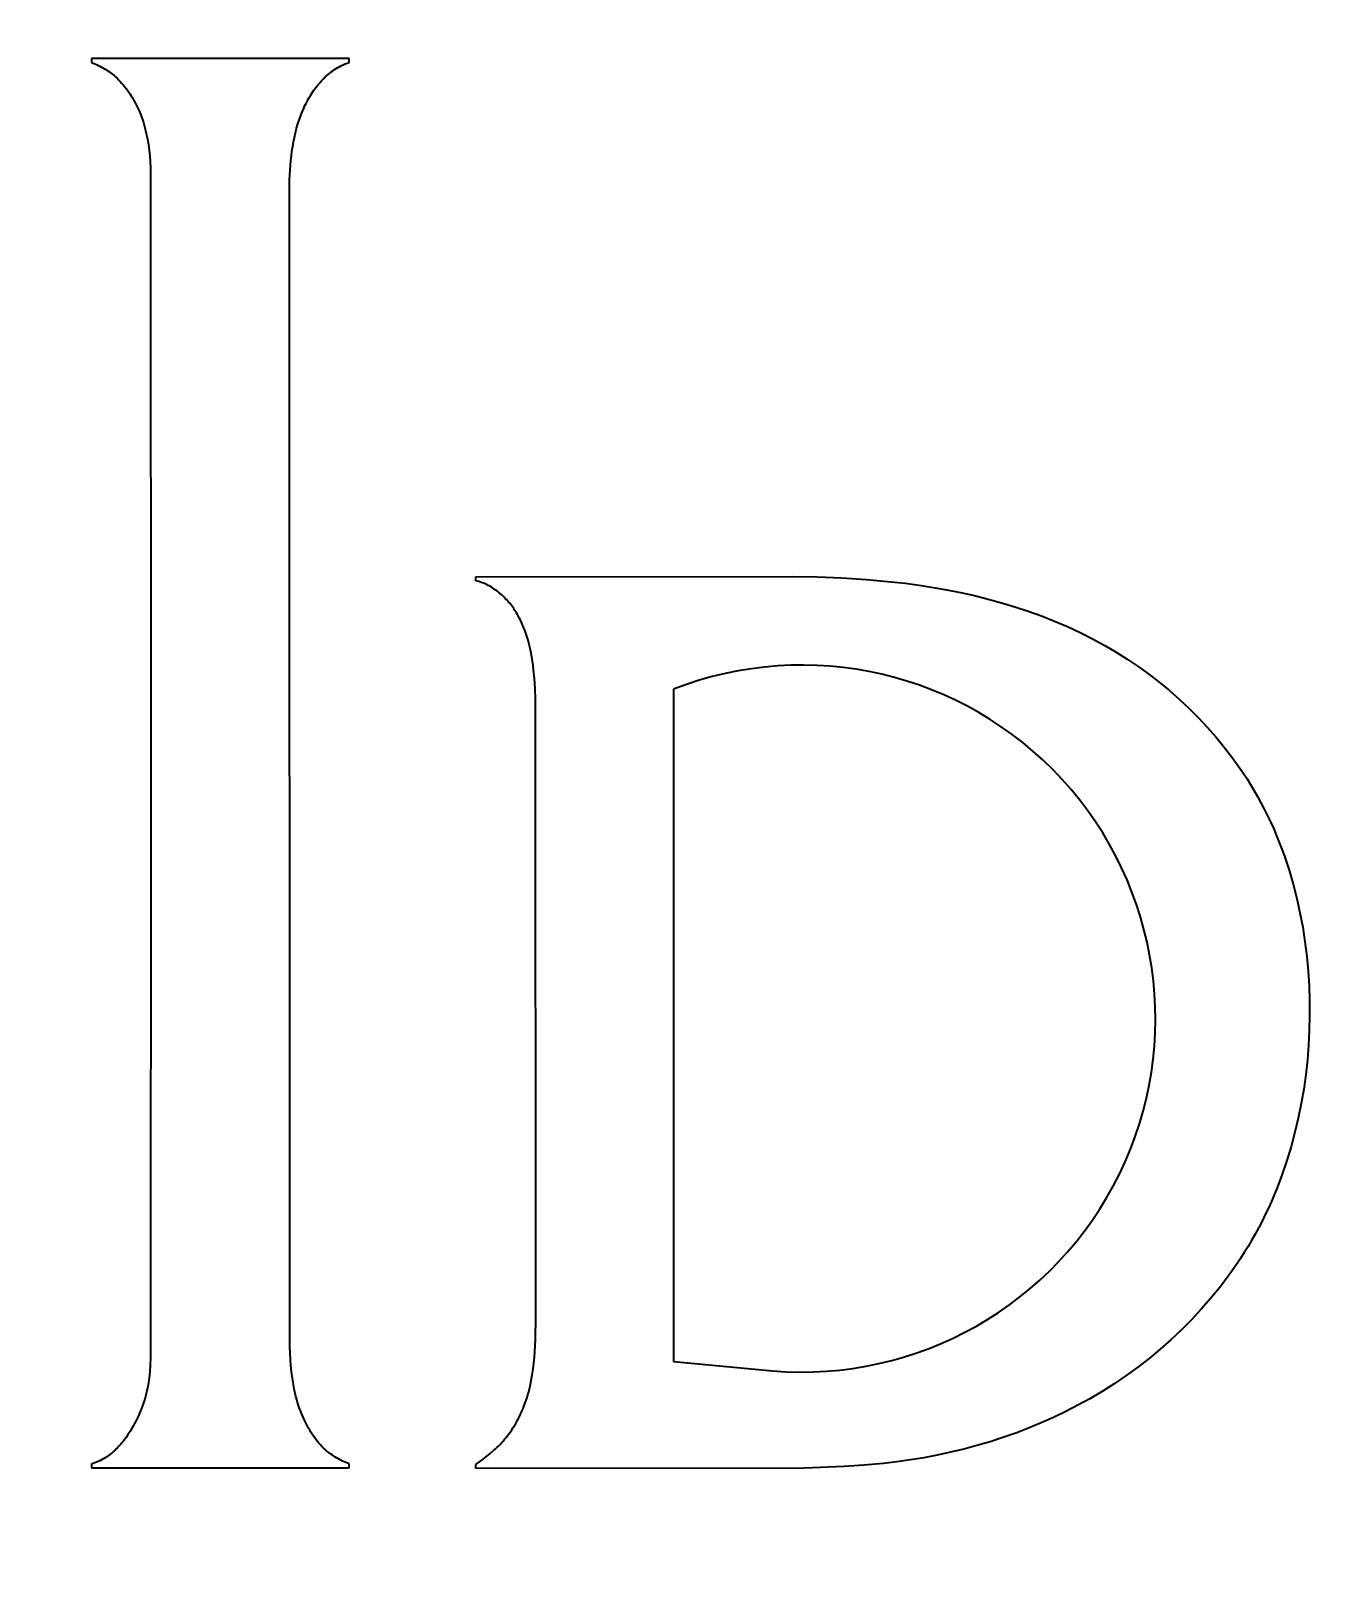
# Model space of a CAD drawing. Header units: millimetres. Extents: x 28 to 2369, y -329 to 1679.
# Drawn here: x 1223.85 to 1230.27, y 1231.45 to 1239.13 of the extents above; entities that cross this region are included whole.
import ezdxf

# ---------------------------------------------------------------- set-up
doc = ezdxf.new("R2010")
doc.units = ezdxf.units.MM
doc.layers.get('Defpoints').update_dxf_attribs({"linetype": 'CONTINUOUS'})
doc.layers.add('1LINE', color=7, linetype='CONTINUOUS')
doc.styles.add('Annotative', font='malgun.ttf')
doc.dimstyles.new('WOO', dxfattribs={"dimtxt": 20, "dimasz": 2, "dimexe": 1.25, "dimexo": 0.3, "dimgap": 1, "dimtad": 1, "dimdec": 1, "dimzin": 1, "dimdsep": 46, "dimtxsty": 'Annotative', "dimcen": 0, "dimclrd": 1, "dimclre": 1, "dimclrt": 2, "dimadec": 0, "dimazin": 0, "dimtfac": 1, "dimtdec": 1, "dimtofl": 0, "dimtmove": 0, "dimatfit": 3, "dimfxl": 0, "dimarcsym": 0})

# ---------------------------------------------------------------- blocks, each defined once
blk = doc.blocks.new('*D9')
at = {"layer": '1LINE', "color": 1, "lineweight": -2}
for p, q in [((1395.0243, 1383.2463), (1515.2561, 1383.2463)), ((1514.0061, 1381.2463), (1514.0061, 846.6834)), ((1225.0759, 844.6834), (1515.2561, 844.6834))]:
    blk.add_line(p, q, dxfattribs=at)
at = {"layer": '1LINE', "color": 1}
for points in [[(1513.6728, 1381.2463), (1514.3394, 1381.2463), (1514.0061, 1383.2463)], [(1513.6728, 846.6834), (1514.3394, 846.6834), (1514.0061, 844.6834)]]:
    blk.add_solid(points, dxfattribs=at)
at = {"layer": 'Defpoints', "color": 0}
for p in [(1394.7243, 1383.2463), (1224.7759, 844.6834), (1514.0061, 844.6834)]:
    blk.add_point(p, dxfattribs=at)
at = {"layer": '1LINE', "color": 2, "insert": (1502.6732, 1113.9649), "char_height": 20, "attachment_point": 5, "rotation": 90, "style": 'Annotative'}
blk.add_mtext('537', dxfattribs=at)

msp = doc.modelspace()

# ---------------------------------------------------------------- linework, layer by layer
at = {"layer": '1LINE'}
for p, q in [((1225.416, 1238.9985), (1224.1466, 1238.9985)), ((1224.1466, 1238.9985), (1224.1466, 1238.9785)), ((1224.1466, 1238.9785), (1224.1637, 1238.9714)), ((1224.1637, 1238.9714), (1224.172, 1238.9677)), ((1224.172, 1238.9677), (1224.18, 1238.9639)), ((1224.18, 1238.9639), (1224.1879, 1238.96)), ((1224.1879, 1238.96), (1224.1956, 1238.9561)), ((1224.1956, 1238.9561), (1224.2032, 1238.952)), ((1224.2032, 1238.952), (1224.2105, 1238.9477)), ((1224.2105, 1238.9477), (1224.2178, 1238.9434)), ((1224.2178, 1238.9434), (1224.2248, 1238.9389)), ((1224.2248, 1238.9389), (1224.2318, 1238.9342)), ((1224.2318, 1238.9342), (1224.2386, 1238.9294)), ((1224.2386, 1238.9294), (1224.2453, 1238.9244)), ((1224.2453, 1238.9244), (1224.2519, 1238.9192)), ((1225.313, 1238.92), (1225.3205, 1238.9262)), ((1225.3205, 1238.9262), (1225.3283, 1238.9322)), ((1225.3283, 1238.9322), (1225.3362, 1238.938)), ((1225.3362, 1238.938), (1225.3443, 1238.9435)), ((1225.3443, 1238.9435), (1225.3526, 1238.9488)), ((1225.3526, 1238.9488), (1225.3611, 1238.9538)), ((1225.3611, 1238.9538), (1225.3698, 1238.9586)), ((1225.3698, 1238.9586), (1225.3786, 1238.9631)), ((1225.3786, 1238.9631), (1225.3877, 1238.9674)), ((1225.3877, 1238.9674), (1225.3969, 1238.9714)), ((1225.3969, 1238.9714), (1225.4064, 1238.9751)), ((1225.4064, 1238.9751), (1225.416, 1238.9785)), ((1225.416, 1238.9785), (1225.416, 1238.9985)), ((1224.2519, 1238.9192), (1224.2584, 1238.9139)), ((1224.2584, 1238.9139), (1224.2647, 1238.9083)), ((1224.2647, 1238.9083), (1224.2727, 1238.901)), ((1224.2727, 1238.901), (1224.2804, 1238.8933)), ((1224.2804, 1238.8933), (1224.2881, 1238.8854)), ((1224.2881, 1238.8854), (1224.2955, 1238.8772)), ((1224.2955, 1238.8772), (1224.3029, 1238.8687)), ((1224.3029, 1238.8687), (1224.31, 1238.86)), ((1224.31, 1238.86), (1224.3169, 1238.851)), ((1224.3169, 1238.851), (1224.3237, 1238.8419)), ((1225.2411, 1238.8399), (1225.2468, 1238.8479)), ((1225.2468, 1238.8479), (1225.2527, 1238.8559)), ((1225.2527, 1238.8559), (1225.2587, 1238.8637)), ((1225.2587, 1238.8637), (1225.2649, 1238.8713)), ((1225.2649, 1238.8713), (1225.2712, 1238.8788)), ((1225.2712, 1238.8788), (1225.2777, 1238.8861)), ((1225.2777, 1238.8861), (1225.2844, 1238.8933)), ((1225.2844, 1238.8933), (1225.2913, 1238.9002)), ((1225.2913, 1238.9002), (1225.2983, 1238.907)), ((1225.2983, 1238.907), (1225.3056, 1238.9136)), ((1225.3056, 1238.9136), (1225.313, 1238.92)), ((1224.3237, 1238.8419), (1224.3303, 1238.8326)), ((1224.3303, 1238.8326), (1224.3367, 1238.823)), ((1224.3367, 1238.823), (1224.3429, 1238.8134)), ((1224.3429, 1238.8134), (1224.3488, 1238.8036)), ((1224.3488, 1238.8036), (1224.3546, 1238.7937)), ((1224.3546, 1238.7937), (1224.3601, 1238.7837)), ((1224.3601, 1238.7837), (1224.3655, 1238.7736)), ((1224.3655, 1238.7736), (1224.3705, 1238.7634)), ((1225.1971, 1238.7626), (1225.2058, 1238.7804)), ((1225.2058, 1238.7804), (1225.2104, 1238.7891)), ((1225.2104, 1238.7891), (1225.2151, 1238.7978)), ((1225.2151, 1238.7978), (1225.22, 1238.8064)), ((1225.22, 1238.8064), (1225.2251, 1238.815)), ((1225.2251, 1238.815), (1225.2303, 1238.8234)), ((1225.2303, 1238.8234), (1225.2356, 1238.8317)), ((1225.2356, 1238.8317), (1225.2411, 1238.8399)), ((1224.3705, 1238.7634), (1224.3767, 1238.7503)), ((1224.3767, 1238.7503), (1224.3826, 1238.737)), ((1224.3826, 1238.737), (1224.388, 1238.7237)), ((1224.388, 1238.7237), (1224.3931, 1238.7104)), ((1224.3931, 1238.7104), (1224.3979, 1238.6969)), ((1224.3979, 1238.6969), (1224.4023, 1238.6834)), ((1225.1641, 1238.6765), (1225.1712, 1238.6984)), ((1225.1712, 1238.6984), (1225.1791, 1238.7201)), ((1225.1791, 1238.7201), (1225.1833, 1238.7308)), ((1225.1833, 1238.7308), (1225.1877, 1238.7415)), ((1225.1877, 1238.7415), (1225.1923, 1238.7521)), ((1225.1923, 1238.7521), (1225.1971, 1238.7626)), ((1224.4023, 1238.6834), (1224.4064, 1238.6699)), ((1224.4064, 1238.6699), (1224.4101, 1238.6563)), ((1224.4101, 1238.6563), (1224.4136, 1238.6426)), ((1224.4136, 1238.6426), (1224.4168, 1238.6289)), ((1224.4168, 1238.6289), (1224.4197, 1238.6152)), ((1224.4197, 1238.6152), (1224.4224, 1238.6014)), ((1225.1467, 1238.6095), (1225.1519, 1238.632)), ((1225.1519, 1238.632), (1225.1576, 1238.6544)), ((1225.1576, 1238.6544), (1225.1641, 1238.6765)), ((1224.4224, 1238.6014), (1224.427, 1238.5736)), ((1224.427, 1238.5736), (1224.4306, 1238.5457)), ((1224.4306, 1238.5457), (1224.4335, 1238.5176)), ((1225.1317, 1238.518), (1225.1347, 1238.541)), ((1225.1347, 1238.541), (1225.1382, 1238.564)), ((1225.1382, 1238.564), (1225.1422, 1238.5868)), ((1225.1422, 1238.5868), (1225.1467, 1238.6095)), ((1224.4335, 1238.5176), (1224.4357, 1238.4895)), ((1224.4357, 1238.4895), (1224.4373, 1238.4612)), ((1224.4373, 1238.4612), (1224.4384, 1238.4328)), ((1225.1255, 1238.4485), (1225.1292, 1238.4949)), ((1225.1292, 1238.4949), (1225.1317, 1238.518)), ((1224.4384, 1238.4328), (1224.4399, 1235.4347)), ((1225.122, 1238.3373), (1225.1232, 1238.4021)), ((1225.1232, 1238.4021), (1225.1255, 1238.4485)), ((1225.1219, 1238.2727), (1225.122, 1238.3373)), ((1225.1239, 1232.6503), (1225.1219, 1238.2727)), ((1226.0397, 1236.4447), (1227.6008, 1236.4462)), ((1226.0397, 1236.4247), (1226.0397, 1236.4447)), ((1226.0479, 1236.4226), (1226.0397, 1236.4247)), ((1226.0559, 1236.4203), (1226.0479, 1236.4226)), ((1226.0638, 1236.4178), (1226.0559, 1236.4203)), ((1226.0716, 1236.415), (1226.0638, 1236.4178)), ((1226.0793, 1236.412), (1226.0716, 1236.415)), ((1226.0869, 1236.4088), (1226.0793, 1236.412)), ((1226.0943, 1236.4054), (1226.0869, 1236.4088)), ((1226.1016, 1236.4017), (1226.0943, 1236.4054)), ((1226.1088, 1236.3979), (1226.1016, 1236.4017)), ((1226.1159, 1236.3939), (1226.1088, 1236.3979)), ((1226.1229, 1236.3896), (1226.1159, 1236.3939)), ((1226.1297, 1236.3852), (1226.1229, 1236.3896)), ((1227.6008, 1236.4462), (1227.7225, 1236.4436)), ((1227.7225, 1236.4436), (1227.8441, 1236.4388)), ((1227.8441, 1236.4388), (1227.9656, 1236.4311)), ((1227.9656, 1236.4311), (1228.0869, 1236.42)), ((1228.0869, 1236.42), (1228.1557, 1236.412)), ((1228.1557, 1236.412), (1228.2243, 1236.4027)), ((1228.2243, 1236.4027), (1228.2928, 1236.3921)), ((1228.2928, 1236.3921), (1228.361, 1236.38)), ((1226.1364, 1236.3806), (1226.1297, 1236.3852)), ((1226.143, 1236.3758), (1226.1364, 1236.3806)), ((1226.1495, 1236.3709), (1226.143, 1236.3758)), ((1226.1558, 1236.3658), (1226.1495, 1236.3709)), ((1226.162, 1236.3605), (1226.1558, 1236.3658)), ((1226.1681, 1236.3551), (1226.162, 1236.3605)), ((1226.1741, 1236.3496), (1226.1681, 1236.3551)), ((1226.1799, 1236.3439), (1226.1741, 1236.3496)), ((1226.1857, 1236.338), (1226.1799, 1236.3439)), ((1226.1913, 1236.3321), (1226.1857, 1236.338)), ((1226.1967, 1236.326), (1226.1913, 1236.3321)), ((1226.2021, 1236.3198), (1226.1967, 1236.326)), ((1226.2073, 1236.3135), (1226.2021, 1236.3198)), ((1226.2124, 1236.3071), (1226.2073, 1236.3135)), ((1228.361, 1236.38), (1228.4289, 1236.3664)), ((1228.4289, 1236.3664), (1228.4965, 1236.3513)), ((1228.4965, 1236.3513), (1228.5637, 1236.3346)), ((1228.5637, 1236.3346), (1228.6304, 1236.3163)), ((1228.6304, 1236.3163), (1228.6965, 1236.2963)), ((1226.2173, 1236.3005), (1226.2124, 1236.3071)), ((1226.2222, 1236.2939), (1226.2173, 1236.3005)), ((1226.2269, 1236.2872), (1226.2222, 1236.2939)), ((1226.2314, 1236.2805), (1226.2269, 1236.2872)), ((1226.2359, 1236.2736), (1226.2314, 1236.2805)), ((1226.2402, 1236.2667), (1226.2359, 1236.2736)), ((1226.2456, 1236.2576), (1226.2402, 1236.2667)), ((1226.2508, 1236.2484), (1226.2456, 1236.2576)), ((1226.2557, 1236.2392), (1226.2508, 1236.2484)), ((1226.2605, 1236.2298), (1226.2557, 1236.2392)), ((1228.6965, 1236.2963), (1228.7621, 1236.2746)), ((1228.7621, 1236.2746), (1228.827, 1236.2512)), ((1228.827, 1236.2512), (1228.8911, 1236.2259)), ((1226.2651, 1236.2203), (1226.2605, 1236.2298)), ((1226.2694, 1236.2108), (1226.2651, 1236.2203)), ((1226.2736, 1236.2012), (1226.2694, 1236.2108)), ((1226.2776, 1236.1914), (1226.2736, 1236.2012)), ((1226.2814, 1236.1816), (1226.2776, 1236.1914)), ((1226.285, 1236.1718), (1226.2814, 1236.1816)), ((1226.2918, 1236.1518), (1226.285, 1236.1718)), ((1228.8911, 1236.2259), (1228.9545, 1236.1987)), ((1228.9545, 1236.1987), (1229.017, 1236.1696)), ((1229.017, 1236.1696), (1229.0787, 1236.1385)), ((1226.2979, 1236.1316), (1226.2918, 1236.1518)), ((1226.3033, 1236.1111), (1226.2979, 1236.1316)), ((1226.3082, 1236.0905), (1226.3033, 1236.1111)), ((1226.3125, 1236.0696), (1226.3082, 1236.0905)), ((1229.0787, 1236.1385), (1229.1393, 1236.1054)), ((1229.1393, 1236.1054), (1229.195, 1236.0727)), ((1226.3163, 1236.0487), (1226.3125, 1236.0696)), ((1226.3197, 1236.0276), (1226.3163, 1236.0487)), ((1226.3226, 1236.0064), (1226.3197, 1236.0276)), ((1226.3251, 1235.9852), (1226.3226, 1236.0064)), ((1229.195, 1236.0727), (1229.2497, 1236.0381)), ((1229.2497, 1236.0381), (1229.3034, 1236.0018)), ((1229.3034, 1236.0018), (1229.356, 1235.9639)), ((1226.329, 1235.9428), (1226.3251, 1235.9852)), ((1226.3321, 1235.8926), (1226.329, 1235.9428)), ((1229.356, 1235.9639), (1229.4073, 1235.9243)), ((1226.334, 1235.8425), (1226.3321, 1235.8926)), ((1227.0146, 1235.8905), (1227.0146, 1232.5771)), ((1229.4073, 1235.9243), (1229.4574, 1235.8831)), ((1229.4574, 1235.8831), (1229.5062, 1235.8404)), ((1226.3355, 1232.8008), (1226.334, 1235.8425)), ((1229.5062, 1235.8404), (1229.5536, 1235.7962)), ((1229.5536, 1235.7962), (1229.5995, 1235.7505)), ((1229.5995, 1235.7505), (1229.6438, 1235.7034)), ((1229.6438, 1235.7034), (1229.6865, 1235.6549)), ((1229.6865, 1235.6549), (1229.7275, 1235.6051)), ((1229.7275, 1235.6051), (1229.7668, 1235.554)), ((1229.7668, 1235.554), (1229.8042, 1235.5017)), ((1229.8042, 1235.5017), (1229.8222, 1235.4751)), ((1229.8222, 1235.4751), (1229.8397, 1235.4482)), ((1224.4399, 1235.4347), (1224.437, 1232.6006)), ((1229.8397, 1235.4482), (1229.8567, 1235.421)), ((1229.8567, 1235.421), (1229.8732, 1235.3935)), ((1229.8732, 1235.3935), (1229.8911, 1235.3623)), ((1229.8911, 1235.3623), (1229.9084, 1235.3307)), ((1229.9084, 1235.3307), (1229.925, 1235.2988)), ((1229.925, 1235.2988), (1229.941, 1235.2666)), ((1229.941, 1235.2666), (1229.9564, 1235.2341)), ((1229.9564, 1235.2341), (1229.9712, 1235.2014)), ((1229.9712, 1235.2014), (1229.9853, 1235.1683)), ((1229.9853, 1235.1683), (1229.9988, 1235.1349)), ((1229.9988, 1235.1349), (1230.0117, 1235.1013)), ((1230.0117, 1235.1013), (1230.024, 1235.0675)), ((1230.024, 1235.0675), (1230.0356, 1235.0334)), ((1230.0356, 1235.0334), (1230.0467, 1234.999)), ((1230.0467, 1234.999), (1230.0671, 1234.9297)), ((1230.0671, 1234.9297), (1230.085, 1234.8597)), ((1230.085, 1234.8597), (1230.1007, 1234.7889)), ((1230.1007, 1234.7889), (1230.1141, 1234.7176)), ((1230.1141, 1234.7176), (1230.1252, 1234.6457)), ((1230.1252, 1234.6457), (1230.1341, 1234.5734)), ((1230.1341, 1234.5734), (1230.1408, 1234.5008)), ((1230.1408, 1234.5008), (1230.1454, 1234.4279)), ((1230.1454, 1234.4279), (1230.1479, 1234.3549)), ((1230.1479, 1234.3549), (1230.1482, 1234.2818)), ((1230.1482, 1234.2818), (1230.1465, 1234.209)), ((1230.1465, 1234.209), (1230.1428, 1234.1363)), ((1230.1428, 1234.1363), (1230.137, 1234.0638)), ((1230.137, 1234.0638), (1230.129, 1233.9915)), ((1230.129, 1233.9915), (1230.119, 1233.9196)), ((1230.119, 1233.9196), (1230.1068, 1233.8481)), ((1230.0925, 1233.7771), (1230.0759, 1233.7068)), ((1230.1068, 1233.8481), (1230.0925, 1233.7771)), ((1230.0759, 1233.7068), (1230.0572, 1233.637)), ((1230.0572, 1233.637), (1230.0362, 1233.5681)), ((1230.0362, 1233.5681), (1230.013, 1233.4999)), ((1230.013, 1233.4999), (1229.9875, 1233.4327)), ((1229.9739, 1233.3994), (1229.9597, 1233.3664)), ((1229.9875, 1233.4327), (1229.9739, 1233.3994)), ((1229.945, 1233.3337), (1229.9297, 1233.3012)), ((1229.9597, 1233.3664), (1229.945, 1233.3337)), ((1229.8972, 1233.2372), (1229.8801, 1233.2056)), ((1229.9137, 1233.2691), (1229.8972, 1233.2372)), ((1229.9297, 1233.3012), (1229.9137, 1233.2691)), ((1229.8625, 1233.1744), (1229.8446, 1233.1443)), ((1229.8801, 1233.2056), (1229.8625, 1233.1744)), ((1229.8074, 1233.0849), (1229.7879, 1233.0557)), ((1229.8263, 1233.1144), (1229.8074, 1233.0849)), ((1229.8446, 1233.1443), (1229.8263, 1233.1144)), ((1229.7679, 1233.0269), (1229.7475, 1232.9984)), ((1229.7879, 1233.0557), (1229.7679, 1233.0269)), ((1229.705, 1232.9424), (1229.6605, 1232.8879)), ((1229.7475, 1232.9984), (1229.705, 1232.9424)), ((1229.6605, 1232.8879), (1229.6142, 1232.8348)), ((1226.3337, 1232.6846), (1226.3355, 1232.8008)), ((1229.5661, 1232.7832), (1229.5163, 1232.7332)), ((1229.6142, 1232.8348), (1229.5661, 1232.7832)), ((1229.5163, 1232.7332), (1229.4649, 1232.6847)), ((1225.127, 1232.5881), (1225.1239, 1232.6503)), ((1226.3288, 1232.5979), (1226.3309, 1232.6267)), ((1226.3309, 1232.6267), (1226.3337, 1232.6846)), ((1229.4118, 1232.6379), (1229.3574, 1232.5928)), ((1229.4649, 1232.6847), (1229.4118, 1232.6379)), ((1224.4356, 1232.5542), (1224.4342, 1232.5311)), ((1224.437, 1232.6006), (1224.4356, 1232.5542)), ((1225.1294, 1232.5572), (1225.127, 1232.5881)), ((1225.1325, 1232.5264), (1225.1294, 1232.5572)), ((1226.3227, 1232.5407), (1226.3261, 1232.5693)), ((1226.3261, 1232.5693), (1226.3288, 1232.5979)), ((1227.0146, 1232.5771), (1227.5022, 1232.5309)), ((1229.3015, 1232.5495), (1229.2443, 1232.5079)), ((1229.3574, 1232.5928), (1229.3015, 1232.5495)), ((1224.4277, 1232.4734), (1224.4258, 1232.4619)), ((1224.4294, 1232.4849), (1224.4277, 1232.4734)), ((1224.4321, 1232.508), (1224.4294, 1232.4849)), ((1224.4342, 1232.5311), (1224.4321, 1232.508)), ((1225.1365, 1232.4958), (1225.1325, 1232.5264)), ((1225.1414, 1232.4654), (1225.1365, 1232.4958)), ((1226.3077, 1232.4561), (1226.3136, 1232.4841)), ((1226.3136, 1232.4841), (1226.3185, 1232.5123)), ((1226.3185, 1232.5123), (1226.3227, 1232.5407)), ((1229.1858, 1232.4681), (1229.1262, 1232.4301)), ((1229.2443, 1232.5079), (1229.1858, 1232.4681)), ((1224.4089, 1232.3917), (1224.4045, 1232.3779)), ((1224.4129, 1232.4057), (1224.4089, 1232.3917)), ((1224.4167, 1232.4197), (1224.4129, 1232.4057)), ((1224.4201, 1232.4337), (1224.4167, 1232.4197)), ((1224.4231, 1232.4478), (1224.4201, 1232.4337)), ((1224.4258, 1232.4619), (1224.4231, 1232.4478)), ((1225.1442, 1232.4503), (1225.1414, 1232.4654)), ((1225.1473, 1232.4352), (1225.1442, 1232.4503)), ((1225.1507, 1232.4202), (1225.1473, 1232.4352)), ((1225.1543, 1232.4053), (1225.1507, 1232.4202)), ((1225.1583, 1232.3904), (1225.1543, 1232.4053)), ((1225.1626, 1232.3756), (1225.1583, 1232.3904)), ((1226.2884, 1232.3872), (1226.2928, 1232.4008)), ((1226.2928, 1232.4008), (1226.2969, 1232.4146)), ((1226.2969, 1232.4146), (1226.3008, 1232.4284)), ((1226.3008, 1232.4284), (1226.3043, 1232.4422)), ((1226.3043, 1232.4422), (1226.3077, 1232.4561)), ((1229.0655, 1232.3941), (1229.0067, 1232.3616)), ((1229.1262, 1232.4301), (1229.0655, 1232.3941)), ((1224.3838, 1232.3235), (1224.3779, 1232.3102)), ((1224.3894, 1232.3369), (1224.3838, 1232.3235)), ((1224.3947, 1232.3505), (1224.3894, 1232.3369)), ((1224.3998, 1232.3641), (1224.3947, 1232.3505)), ((1224.4045, 1232.3779), (1224.3998, 1232.3641)), ((1225.1672, 1232.3608), (1225.1626, 1232.3756)), ((1225.1722, 1232.3462), (1225.1672, 1232.3608)), ((1225.1775, 1232.3316), (1225.1722, 1232.3462)), ((1225.1832, 1232.3171), (1225.1775, 1232.3316)), ((1225.1893, 1232.3027), (1225.1832, 1232.3171)), ((1226.2537, 1232.3033), (1226.2589, 1232.314)), ((1226.2589, 1232.314), (1226.264, 1232.3248)), ((1226.264, 1232.3248), (1226.2688, 1232.3356)), ((1226.2688, 1232.3356), (1226.2733, 1232.3466)), ((1226.2733, 1232.3466), (1226.2787, 1232.36)), ((1226.2787, 1232.36), (1226.2837, 1232.3736)), ((1226.2837, 1232.3736), (1226.2884, 1232.3872)), ((1228.947, 1232.3308), (1228.8866, 1232.3018)), ((1229.0067, 1232.3616), (1228.947, 1232.3308)), ((1224.3446, 1232.246), (1224.3358, 1232.2315)), ((1224.3517, 1232.2585), (1224.3446, 1232.246)), ((1224.3587, 1232.2712), (1224.3517, 1232.2585)), ((1224.3653, 1232.2841), (1224.3587, 1232.2712)), ((1224.3718, 1232.2971), (1224.3653, 1232.2841)), ((1224.3779, 1232.3102), (1224.3718, 1232.2971)), ((1225.1958, 1232.2883), (1225.1893, 1232.3027)), ((1225.2006, 1232.2782), (1225.1958, 1232.2883)), ((1225.2056, 1232.2681), (1225.2006, 1232.2782)), ((1225.2109, 1232.2582), (1225.2056, 1232.2681)), ((1225.2164, 1232.2483), (1225.2109, 1232.2582)), ((1225.222, 1232.2385), (1225.2164, 1232.2483)), ((1225.2279, 1232.2289), (1225.222, 1232.2385)), ((1226.2112, 1232.2316), (1226.2179, 1232.2414)), ((1226.2179, 1232.2414), (1226.2244, 1232.2514)), ((1226.2244, 1232.2514), (1226.2307, 1232.2615)), ((1226.2307, 1232.2615), (1226.2367, 1232.2718)), ((1226.2367, 1232.2718), (1226.2426, 1232.2822)), ((1226.2426, 1232.2822), (1226.2483, 1232.2927)), ((1226.2483, 1232.2927), (1226.2537, 1232.3033)), ((1228.7634, 1232.2488), (1228.7007, 1232.2249)), ((1228.8253, 1232.2744), (1228.7634, 1232.2488)), ((1228.8866, 1232.3018), (1228.8253, 1232.2744)), ((1224.2862, 1232.1644), (1224.2807, 1232.1583)), ((1224.2917, 1232.1706), (1224.2862, 1232.1644)), ((1224.297, 1232.1769), (1224.2917, 1232.1706)), ((1224.3022, 1232.1834), (1224.297, 1232.1769)), ((1224.3073, 1232.19), (1224.3022, 1232.1834)), ((1224.3172, 1232.2035), (1224.3073, 1232.19)), ((1224.3267, 1232.2173), (1224.3172, 1232.2035)), ((1224.3358, 1232.2315), (1224.3267, 1232.2173)), ((1225.234, 1232.2194), (1225.2279, 1232.2289)), ((1225.2403, 1232.21), (1225.234, 1232.2194)), ((1225.2468, 1232.2009), (1225.2403, 1232.21)), ((1225.2535, 1232.1919), (1225.2468, 1232.2009)), ((1225.2604, 1232.1832), (1225.2535, 1232.1919)), ((1225.2676, 1232.1747), (1225.2604, 1232.1832)), ((1225.275, 1232.1664), (1225.2676, 1232.1747)), ((1225.2825, 1232.1584), (1225.275, 1232.1664)), ((1226.1439, 1232.1533), (1226.1519, 1232.161)), ((1226.1519, 1232.161), (1226.1597, 1232.1688)), ((1226.1597, 1232.1688), (1226.1673, 1232.1769)), ((1226.1673, 1232.1769), (1226.1748, 1232.1851)), ((1226.1748, 1232.1851), (1226.1824, 1232.194)), ((1226.1824, 1232.194), (1226.1899, 1232.2031)), ((1226.1899, 1232.2031), (1226.1972, 1232.2124)), ((1226.1972, 1232.2124), (1226.2043, 1232.2219)), ((1226.2043, 1232.2219), (1226.2112, 1232.2316)), ((1228.5093, 1232.163), (1228.4445, 1232.1457)), ((1228.5736, 1232.182), (1228.5093, 1232.163)), ((1228.6375, 1232.2026), (1228.5736, 1232.182)), ((1228.7007, 1232.2249), (1228.6375, 1232.2026)), ((1224.1798, 1232.085), (1224.1718, 1232.0816)), ((1224.1877, 1232.0887), (1224.1798, 1232.085)), ((1224.1954, 1232.0925), (1224.1877, 1232.0887)), ((1224.2029, 1232.0965), (1224.1954, 1232.0925)), ((1224.2102, 1232.1008), (1224.2029, 1232.0965)), ((1224.2174, 1232.1052), (1224.2102, 1232.1008)), ((1224.2244, 1232.1097), (1224.2174, 1232.1052)), ((1224.2312, 1232.1145), (1224.2244, 1232.1097)), ((1224.2379, 1232.1194), (1224.2312, 1232.1145)), ((1224.2444, 1232.1245), (1224.2379, 1232.1194)), ((1224.2508, 1232.1298), (1224.2444, 1232.1245)), ((1224.2571, 1232.1352), (1224.2508, 1232.1298)), ((1224.2632, 1232.1407), (1224.2571, 1232.1352)), ((1224.2691, 1232.1464), (1224.2632, 1232.1407)), ((1224.275, 1232.1523), (1224.2691, 1232.1464)), ((1224.2807, 1232.1583), (1224.275, 1232.1523)), ((1225.2903, 1232.1507), (1225.2825, 1232.1584)), ((1225.2984, 1232.1433), (1225.2903, 1232.1507)), ((1225.3048, 1232.1377), (1225.2984, 1232.1433)), ((1225.3114, 1232.1323), (1225.3048, 1232.1377)), ((1225.3181, 1232.127), (1225.3114, 1232.1323)), ((1225.3249, 1232.122), (1225.3181, 1232.127)), ((1225.3319, 1232.1171), (1225.3249, 1232.122)), ((1225.339, 1232.1123), (1225.3319, 1232.1171)), ((1225.3462, 1232.1078), (1225.339, 1232.1123)), ((1225.3535, 1232.1033), (1225.3462, 1232.1078)), ((1225.3609, 1232.099), (1225.3535, 1232.1033)), ((1225.3685, 1232.0949), (1225.3609, 1232.099)), ((1225.3761, 1232.0909), (1225.3685, 1232.0949)), ((1225.3839, 1232.087), (1225.3761, 1232.0909)), ((1225.3997, 1232.0796), (1225.3839, 1232.087)), ((1226.0397, 1232.0696), (1226.0759, 1232.0962)), ((1226.0759, 1232.0962), (1226.0936, 1232.1099)), ((1226.0936, 1232.1099), (1226.1108, 1232.1239)), ((1226.1108, 1232.1239), (1226.1276, 1232.1383)), ((1226.1276, 1232.1383), (1226.1359, 1232.1457)), ((1226.1359, 1232.1457), (1226.1439, 1232.1533)), ((1228.115, 1232.0828), (1228.0484, 1232.0748)), ((1228.1815, 1232.0922), (1228.115, 1232.0828)), ((1228.2477, 1232.1032), (1228.1815, 1232.0922)), ((1228.3136, 1232.1158), (1228.2477, 1232.1032)), ((1228.3792, 1232.13), (1228.3136, 1232.1158)), ((1228.4445, 1232.1457), (1228.3792, 1232.13)), ((1224.1552, 1232.0754), (1224.1466, 1232.0726)), ((1224.1466, 1232.0726), (1224.1466, 1232.0533)), ((1224.1466, 1232.0533), (1225.416, 1232.0533)), ((1224.1636, 1232.0784), (1224.1552, 1232.0754)), ((1224.1718, 1232.0816), (1224.1636, 1232.0784)), ((1225.416, 1232.0726), (1225.3997, 1232.0796)), ((1225.416, 1232.0533), (1225.416, 1232.0726)), ((1226.0397, 1232.0496), (1226.0397, 1232.0696)), ((1227.6603, 1232.0521), (1226.0397, 1232.0496)), ((1227.8546, 1232.0595), (1227.6603, 1232.0521)), ((1227.9516, 1232.0659), (1227.8546, 1232.0595)), ((1228.0484, 1232.0748), (1227.9516, 1232.0659))]:
    msp.add_line(p, q, dxfattribs=at)
msp.add_arc((1227.6463, 1234.267), 1.7421, 265.25405, 111.26196, dxfattribs=at)
for centre, major_axis, start_param, end_param in [((1224.7759, 1235.681), (-23.1, 0), 4.712389, 7.069173), ((1224.7759, 1235.681), (23.1, 0), 5.497198, 7.853982), ((1224.7759, 1235.698), (23, 0), 1.570796, 4.712389), ((1224.7759, 1235.698), (-23, 0), 1.570796, 4.712389)]:
    msp.add_ellipse(centre, major_axis=major_axis, ratio=0.985348, start_param=start_param, end_param=end_param, dxfattribs=at)
for points, knots in [([(1224.7759, 844.6834), (1212.0405, 844.6764), (1199.2323, 846.9132), (1175.2554, 854.4721), (1163.931, 859.7993), (1147.735, 869.6313), (1142.4562, 873.239), (1132.4476, 880.9282), (1127.681, 885.0233), (1118.5786, 893.6678), (1114.2417, 898.2158), (1105.9502, 907.7144), (1101.9791, 912.6872), (1090.7672, 927.9389), (1084.203, 938.582), (1075.751, 955.2732), (1073.2474, 961.001), (1069.5117, 969.6012), (1068.2909, 972.4804), (1066.1242, 978.3832), (1065.1539, 981.3937), (1063.1902, 987.402), (1062.1547, 990.3849), (1060.1737, 996.3816), (1059.2637, 999.408), (1056.7299, 1008.532), (1055.2941, 1014.6537), (1052.9208, 1023.7983), (1052.1919, 1026.8561), (1050.9334, 1033.0029), (1050.3701, 1036.0864), (1048.6394, 1045.3292), (1047.4962, 1051.491), (1045.9011, 1060.7502), (1045.3987, 1063.8411), (1044.549, 1070.0463), (1044.1788, 1073.1571), (1043.0634, 1082.4876), (1042.342, 1088.71), (1040.3053, 1107.3928), (1039.0614, 1119.8607), (1035.9977, 1157.3491), (1034.8408, 1182.3405), (1034.1334, 1219.8176), (1033.9833, 1232.3053), (1033.652, 1257.2646), (1033.5029, 1269.7383), (1033.2537, 1294.6654), (1033.1924, 1307.1212), (1033.2755, 1321.1234), (1033.2862, 1322.6791), (1033.3106, 1325.79), (1033.3171, 1327.3534), (1033.3966, 1331.9806), (1033.4936, 1335.0192), (1033.9012, 1343.7738), (1034.3271, 1349.2119), (1034.9314, 1354.113)], [0, 0, 0, 0, 0.0625, 0.0625, 0.125, 0.125, 0.15625, 0.15625, 0.1875, 0.1875, 0.21875, 0.21875, 0.25, 0.25, 0.3125, 0.3125, 0.34375, 0.34375, 0.359375, 0.359375, 0.375, 0.375, 0.390625, 0.390625, 0.40625, 0.40625, 0.4375, 0.4375, 0.453125, 0.453125, 0.46875, 0.46875, 0.5, 0.5, 0.515625, 0.515625, 0.53125, 0.53125, 0.5625, 0.5625, 0.625, 0.625, 0.75, 0.75, 0.8125, 0.8125, 0.875, 0.875, 0.9375, 0.9375, 0.945313, 0.945313, 0.953125, 0.953125, 0.96875, 0.96875, 1, 1, 1, 1]), ([(1224.7759, 844.6834), (1237.5114, 844.6764), (1250.3195, 846.9132), (1274.2964, 854.4721), (1285.6208, 859.7993), (1301.8169, 869.6313), (1307.0956, 873.239), (1317.1042, 880.9282), (1321.8709, 885.0233), (1330.9732, 893.6678), (1335.3102, 898.2158), (1343.6017, 907.7144), (1347.5728, 912.6872), (1358.7847, 927.9389), (1365.3488, 938.582), (1373.8009, 955.2732), (1376.3044, 961.001), (1380.0402, 969.6012), (1381.261, 972.4804), (1383.4276, 978.3832), (1384.398, 981.3937), (1386.3617, 987.402), (1387.3972, 990.3849), (1389.3782, 996.3816), (1390.2882, 999.408), (1392.8219, 1008.532), (1394.2578, 1014.6537), (1396.631, 1023.7983), (1397.3599, 1026.8561), (1398.6184, 1033.0029), (1399.1817, 1036.0864), (1400.9124, 1045.3292), (1402.0556, 1051.491), (1403.6508, 1060.7502), (1404.1531, 1063.8411), (1405.0028, 1070.0463), (1405.3731, 1073.1571), (1406.4884, 1082.4876), (1407.2098, 1088.71), (1409.2465, 1107.3928), (1410.4904, 1119.8607), (1413.5542, 1157.3491), (1414.711, 1182.3405), (1415.4185, 1219.8176), (1415.5686, 1232.3053), (1415.8998, 1257.2646), (1416.0489, 1269.7383), (1416.2982, 1294.6654), (1416.3594, 1307.1212), (1416.2764, 1321.1234), (1416.2656, 1322.6791), (1416.2412, 1325.79), (1416.2348, 1327.3534), (1416.1553, 1331.9806), (1416.0583, 1335.0192), (1415.6507, 1343.7738), (1415.2247, 1349.2119), (1414.6204, 1354.113)], [0, 0, 0, 0, 0.0625, 0.0625, 0.125, 0.125, 0.15625, 0.15625, 0.1875, 0.1875, 0.21875, 0.21875, 0.25, 0.25, 0.3125, 0.3125, 0.34375, 0.34375, 0.359375, 0.359375, 0.375, 0.375, 0.390625, 0.390625, 0.40625, 0.40625, 0.4375, 0.4375, 0.453125, 0.453125, 0.46875, 0.46875, 0.5, 0.5, 0.515625, 0.515625, 0.53125, 0.53125, 0.5625, 0.5625, 0.625, 0.625, 0.75, 0.75, 0.8125, 0.8125, 0.875, 0.875, 0.9375, 0.9375, 0.945312, 0.945312, 0.953125, 0.953125, 0.96875, 0.96875, 1, 1, 1, 1]), ([(1043.0574, 1335.001), (1042.9127, 1329.1177), (1042.7274, 1323.264), (1042.4109, 1311.5676), (1042.2749, 1305.7213), (1042.0611, 1294.025), (1041.9794, 1288.1762), (1041.8784, 1276.4704), (1041.9355, 1270.61), (1042.1094, 1253.0319), (1042.2267, 1241.3039), (1042.4722, 1217.8338), (1042.5651, 1206.0911), (1043.2738, 1170.8351), (1044.3998, 1147.2925), (1047.3429, 1111.9302), (1048.5031, 1100.1278), (1050.4447, 1082.4439), (1051.1259, 1076.5548), (1052.5911, 1064.7904), (1053.6017, 1058.9541), (1056.7048, 1041.4622), (1059.2355, 1029.8678), (1063.4749, 1012.5815), (1064.9784, 1006.8293), (1068.2429, 995.3803), (1069.9793, 989.6827), (1073.8686, 978.3446), (1076.1009, 972.7677), (1080.8241, 961.8037), (1083.3216, 956.3903), (1091.471, 940.5016), (1097.7635, 930.3624), (1112.0036, 910.9675), (1119.8463, 901.8557), (1136.9692, 885.4098), (1146.3125, 878.0489), (1161.6383, 868.458), (1166.9631, 865.4854), (1177.8217, 860.2653), (1183.3871, 857.9988), (1194.8108, 854.2054), (1200.7017, 852.6727), (1209.6636, 851.0214), (1212.6639, 850.5788), (1218.6955, 849.9461), (1221.7761, 849.7551), (1224.7759, 849.7139)], [0, 0, 0, 0, 0.03125, 0.03125, 0.0625, 0.0625, 0.09375, 0.09375, 0.125, 0.125, 0.1875, 0.1875, 0.25, 0.25, 0.375, 0.375, 0.4375, 0.4375, 0.46875, 0.46875, 0.5, 0.5, 0.5625, 0.5625, 0.59375, 0.59375, 0.625, 0.625, 0.65625, 0.65625, 0.6875, 0.6875, 0.75, 0.75, 0.8125, 0.8125, 0.875, 0.875, 0.90625, 0.90625, 0.9375, 0.9375, 0.96875, 0.96875, 0.984375, 0.984375, 1, 1, 1, 1]), ([(1406.4945, 1335.001), (1406.6392, 1329.1177), (1406.8245, 1323.264), (1407.1409, 1311.5676), (1407.2769, 1305.7213), (1407.4908, 1294.025), (1407.5724, 1288.1762), (1407.6734, 1276.4704), (1407.6163, 1270.61), (1407.4425, 1253.0319), (1407.3252, 1241.3039), (1407.0797, 1217.8338), (1406.9867, 1206.0911), (1406.2781, 1170.8351), (1405.1521, 1147.2925), (1402.2089, 1111.9302), (1401.0488, 1100.1278), (1399.1071, 1082.4439), (1398.4259, 1076.5548), (1396.9608, 1064.7904), (1395.9501, 1058.9541), (1392.847, 1041.4622), (1390.3164, 1029.8678), (1386.077, 1012.5815), (1384.5735, 1006.8293), (1381.3089, 995.3803), (1379.5726, 989.6827), (1375.6833, 978.3446), (1373.4509, 972.7677), (1368.7278, 961.8037), (1366.2302, 956.3903), (1358.0808, 940.5016), (1351.7883, 930.3624), (1337.5483, 910.9675), (1329.7056, 901.8557), (1312.5826, 885.4098), (1303.2394, 878.0489), (1287.9135, 868.458), (1282.5888, 865.4854), (1271.7302, 860.2653), (1266.1647, 857.9988), (1254.741, 854.2054), (1248.8501, 852.6727), (1239.8883, 851.0214), (1236.8879, 850.5788), (1230.8564, 849.9461), (1227.7757, 849.7551), (1224.7759, 849.7139)], [0, 0, 0, 0, 0.03125, 0.03125, 0.0625, 0.0625, 0.09375, 0.09375, 0.125, 0.125, 0.1875, 0.1875, 0.25, 0.25, 0.375, 0.375, 0.4375, 0.4375, 0.46875, 0.46875, 0.5, 0.5, 0.5625, 0.5625, 0.59375, 0.59375, 0.625, 0.625, 0.65625, 0.65625, 0.6875, 0.6875, 0.75, 0.75, 0.8125, 0.8125, 0.875, 0.875, 0.90625, 0.90625, 0.9375, 0.9375, 0.96875, 0.96875, 0.984375, 0.984375, 1, 1, 1, 1]), ([(1224.7763, 853.1863), (1218.776, 853.2606), (1212.8458, 853.9198), (1201.0875, 856.0954), (1195.2995, 857.6163), (1184.0754, 861.3817), (1178.6087, 863.6323), (1167.9445, 868.8147), (1162.7165, 871.7623), (1147.6965, 881.2533), (1138.5556, 888.5439), (1125.9913, 900.7434), (1121.9895, 905.0152), (1114.3243, 913.9325), (1110.6443, 918.5984), (1100.2077, 932.931), (1094.0592, 942.9182), (1086.1056, 958.5678), (1083.6739, 963.8997), (1079.0408, 974.6858), (1076.8911, 980.1886), (1071.2336, 996.9261), (1068.1502, 1008.2111), (1062.5918, 1030.8901), (1060.1579, 1042.2917), (1057.1335, 1059.4991), (1056.1609, 1065.2407), (1054.745, 1076.8128), (1054.0754, 1082.6048), (1052.1783, 1099.9985), (1051.0429, 1111.6073), (1048.1624, 1146.3892), (1047.0526, 1169.5462), (1046.3749, 1204.2266), (1046.2983, 1215.7781), (1046.0938, 1238.8689), (1045.9897, 1250.4078), (1045.855, 1267.7056), (1045.7858, 1273.4702), (1045.8875, 1284.992), (1045.9835, 1290.7505), (1046.2308, 1302.2645), (1046.3908, 1308.0195), (1046.7054, 1316.6539), (1046.8237, 1319.5322), (1047.087, 1325.2937), (1047.254, 1328.1755), (1047.3459, 1331.071)], [0, 0, 0, 0, 0.03125, 0.03125, 0.0625, 0.0625, 0.09375, 0.09375, 0.125, 0.125, 0.1875, 0.1875, 0.21875, 0.21875, 0.25, 0.25, 0.3125, 0.3125, 0.34375, 0.34375, 0.375, 0.375, 0.4375, 0.4375, 0.5, 0.5, 0.53125, 0.53125, 0.5625, 0.5625, 0.625, 0.625, 0.75, 0.75, 0.8125, 0.8125, 0.875, 0.875, 0.90625, 0.90625, 0.9375, 0.9375, 0.96875, 0.96875, 0.984375, 0.984375, 1, 1, 1, 1]), ([(1224.7756, 853.1863), (1230.7758, 853.2606), (1236.7061, 853.9198), (1248.4643, 856.0954), (1254.2524, 857.6163), (1265.4765, 861.3817), (1270.9432, 863.6323), (1281.6073, 868.8147), (1286.8354, 871.7623), (1301.8553, 881.2533), (1310.9963, 888.5439), (1323.5605, 900.7434), (1327.5624, 905.0152), (1335.2276, 913.9325), (1338.9076, 918.5984), (1349.3441, 932.931), (1355.4926, 942.9182), (1363.4463, 958.5678), (1365.878, 963.8997), (1370.511, 974.6858), (1372.6607, 980.1886), (1378.3182, 996.9261), (1381.4017, 1008.2111), (1386.9601, 1030.8901), (1389.3939, 1042.2917), (1392.4183, 1059.4991), (1393.391, 1065.2407), (1394.8069, 1076.8128), (1395.4765, 1082.6048), (1397.3735, 1099.9985), (1398.509, 1111.6073), (1401.3894, 1146.3892), (1402.4993, 1169.5462), (1403.1769, 1204.2266), (1403.2535, 1215.7781), (1403.458, 1238.8689), (1403.5622, 1250.4078), (1403.6968, 1267.7056), (1403.7661, 1273.4702), (1403.6644, 1284.992), (1403.5684, 1290.7505), (1403.321, 1302.2645), (1403.1611, 1308.0195), (1402.8464, 1316.6539), (1402.7281, 1319.5322), (1402.4649, 1325.2937), (1402.2978, 1328.1755), (1402.206, 1331.071)], [0, 0, 0, 0, 0.03125, 0.03125, 0.0625, 0.0625, 0.09375, 0.09375, 0.125, 0.125, 0.1875, 0.1875, 0.21875, 0.21875, 0.25, 0.25, 0.3125, 0.3125, 0.34375, 0.34375, 0.375, 0.375, 0.4375, 0.4375, 0.5, 0.5, 0.53125, 0.53125, 0.5625, 0.5625, 0.625, 0.625, 0.75, 0.75, 0.8125, 0.8125, 0.875, 0.875, 0.90625, 0.90625, 0.9375, 0.9375, 0.96875, 0.96875, 0.984375, 0.984375, 1, 1, 1, 1]), ([(1224.7759, 1260.8767), (1218.0923, 1260.8761), (1211.5737, 1258.2087), (1204.5268, 1251.2801), (1202.6622, 1248.536), (1200.1187, 1242.4938), (1199.4639, 1239.2432), (1199.4643, 1229.4515), (1202.1837, 1222.9655), (1211.5679, 1213.6973), (1218.0924, 1211.0042), (1224.7759, 1211.0036)], [0, 0, 0, 0, 0.25, 0.25, 0.375, 0.375, 0.5, 0.5, 0.75, 0.75, 1, 1, 1, 1]), ([(1224.7759, 1260.8767), (1231.4595, 1260.8761), (1237.9782, 1258.2087), (1245.0251, 1251.2801), (1246.8897, 1248.536), (1249.4332, 1242.4938), (1250.0879, 1239.2432), (1250.0876, 1229.4515), (1247.3681, 1222.9655), (1237.984, 1213.6973), (1231.4595, 1211.0042), (1224.7759, 1211.0036)], [0, 0, 0, 0, 0.25, 0.25, 0.375, 0.375, 0.5, 0.5, 0.75, 0.75, 1, 1, 1, 1]), ([(1224.7759, 1211.3235), (1221.4872, 1211.3235), (1218.2691, 1211.96), (1212.2132, 1214.4389), (1209.4679, 1216.2544), (1202.5622, 1223.0718), (1199.8709, 1229.4358), (1199.881, 1242.3643), (1202.5757, 1248.7006), (1209.4931, 1255.4904), (1212.2378, 1257.2956), (1218.3016, 1259.7575), (1221.4872, 1260.3791), (1224.7759, 1260.3791)], [0, 0, 0, 0, 0.125, 0.125, 0.25, 0.25, 0.5, 0.5, 0.75, 0.75, 0.875, 0.875, 1, 1, 1, 1]), ([(1224.7759, 1211.3235), (1228.0647, 1211.3235), (1231.2827, 1211.96), (1237.3386, 1214.4389), (1240.084, 1216.2544), (1246.9897, 1223.0718), (1249.681, 1229.4358), (1249.6709, 1242.3643), (1246.9762, 1248.7006), (1240.0587, 1255.4904), (1237.314, 1257.2956), (1231.2503, 1259.7575), (1228.0647, 1260.3791), (1224.7759, 1260.3791)], [0, 0, 0, 0, 0.125, 0.125, 0.25, 0.25, 0.5, 0.5, 0.75, 0.75, 0.875, 0.875, 1, 1, 1, 1]), ([(1224.7759, 1260.2429), (1221.5006, 1260.2429), (1218.2957, 1259.6168), (1212.259, 1257.16), (1209.526, 1255.359), (1202.6422, 1248.5916), (1199.9629, 1242.2777), (1199.967, 1229.3986), (1202.6573, 1223.0644), (1209.5479, 1216.2832), (1212.2845, 1214.4788), (1218.3215, 1212.0177), (1221.5006, 1211.3923), (1224.7759, 1211.3923)], [0, 0, 0, 0, 0.125, 0.125, 0.25, 0.25, 0.5, 0.5, 0.75, 0.75, 0.875, 0.875, 1, 1, 1, 1]), ([(1224.7759, 1260.2429), (1228.0512, 1260.2429), (1231.2562, 1259.6168), (1237.2928, 1257.16), (1240.0259, 1255.359), (1246.9097, 1248.5916), (1249.5889, 1242.2777), (1249.5849, 1229.3986), (1246.8946, 1223.0644), (1240.0039, 1216.2832), (1237.2674, 1214.4788), (1231.2303, 1212.0177), (1228.0512, 1211.3923), (1224.7759, 1211.3923)], [0, 0, 0, 0, 0.125, 0.125, 0.25, 0.25, 0.5, 0.5, 0.75, 0.75, 0.875, 0.875, 1, 1, 1, 1])]:
    msp.add_open_spline(points, degree=3, knots=knots, dxfattribs=at)
for points, degree in [([(1224.7759, 1212.7223), (1221.7261, 1212.7223), (1215.6274, 1213.9179), (1207.8713, 1219.024), (1202.6894, 1226.6664), (1200.8692, 1235.681), (1202.6894, 1244.6955), (1207.8713, 1252.3379), (1215.6274, 1257.444), (1221.7261, 1258.6396), (1224.7759, 1258.6396)], 3), ([(1224.7759, 1212.7223), (1229.4119, 1212.7227), (1237.9754, 1216.2183), (1244.529, 1222.6765), (1248.0761, 1231.1155), (1248.0757, 1240.2483), (1244.5279, 1248.687), (1237.9738, 1255.1446), (1229.4109, 1258.6392), (1224.7759, 1258.6396)], 2)]:
    msp.add_open_spline(points, degree=degree, dxfattribs=at)

# ---------------------------------------------------------------- dimensions: what is measured, and where the dimension line sits
dim = msp.add_linear_dim(base=(1514.0061, 844.6834), p1=(1394.7243, 1383.2463), p2=(1224.7759, 844.6834), angle=90, text='537', dimstyle='WOO', override={"dimdec": 0}, dxfattribs=at)
dim.commit()
dim.dimension.update_dxf_attribs({"geometry": '*D9', "text_midpoint": (1502.6732, 1113.9649)})

doc.saveas('drawing.dxf')
